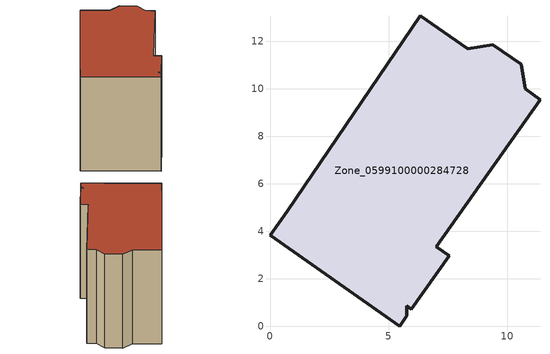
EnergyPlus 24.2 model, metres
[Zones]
Zone_0599100000284728
 floor ground (C_G): 7.54,2.97 5.96,0.71 5.75,0.85 5.77,0.44 5.46,0 0,3.82 0.72,4.84 6.32,13.07 8.33,11.69 9.37,11.86 10.57,11.02 10.75,9.99 11.37,9.54 7.01,3.34 z0
 wall outside (C_F): 0,3.82 5.46,0 5.77,0.44 5.75,0.85 5.96,0.71 7.54,2.97 7.01,3.34 11.37,9.54 10.75,9.99 10.57,11.02 9.37,11.86 8.33,11.69 6.32,13.07 0.72,4.84 0,3.82 z0:8.81
 roof outside (C_R): 5.96,0.71 7.54,2.97 7.01,3.34 11.37,9.54 10.75,9.99 10.57,11.02 9.37,11.86 8.33,11.69 6.32,13.07 0.72,4.84 0,3.82 5.46,0 5.77,0.44 5.75,0.85 z8.81
[BUILDING]
Pand.0599100000284728: North Axis=0; Terrain=City; Loads Convergence Tolerance Value=0.04; Temperature Convergence Tolerance Value=0.4; Solar Distribution=FullExterior; Maximum Number of Warmup Days=25; Minimum Number of Warmup Days=1
[Site:Location]
Rotterdam.The.Hague.AP_ZH_NLD Design_Conditions: Latitude=51.96; Longitude=4.45; Time Zone=1; Elevation=-4.5
[SITE:GROUNDTEMPERATURE:BUILDINGSURFACE]
18, 18, 18, 18, 18, 18, 18, 18, 18, 18, 18, 18
[MATERIAL] Thermal Absorptance=0.9; Solar Absorptance=0.7; Visible Absorptance=0.7
Name | Roughness | Thickness | Conductivity | Density | Specific Heat
G.TC.1946 | MediumSmooth | 0.15 | 1 | 540 | 1210
F.TC.1946 | Rough | 0.3 | 0.857143 | 1920 | 840
R.TC.1946 | MediumRough | 0.2 | 0.909091 | 1500 | 1000
[CONSTRUCTION]
C_G: G.TC.1946
C_F: F.TC.1946
C_R: R.TC.1946
[ZONE]
Zone_0599100000284728: Type=1; Multiplier=1; Ceiling Height=Autocalculate; Volume=Autocalculate; Floor Area=autocalculate; Part of Total Floor Area=Yes
[ZONEINFILTRATION:DESIGNFLOWRATE]
Infil_Zone_0599100000284728: Zone or ZoneList or Space or SpaceList=Zone_0599100000284728; Schedule=AlwaysOn; Design Flow Rate Calculation Method=Flow/Area; Flow Rate per Floor Area=0.003; Constant Term Coefficient=1; Temperature Term Coefficient=0; Velocity Term Coefficient=0; Velocity Squared Term Coefficient=0
[HVACTEMPLATE:ZONE:IDEALLOADSAIRSYSTEM]
Zone_0599100000284728: Maximum Heating Supply Air Temperature=50; Minimum Cooling Supply Air Temperature=13; Maximum Heating Supply Air Humidity Ratio=0.0156; Minimum Cooling Supply Air Humidity Ratio=0.0077; Heating Limit=NoLimit; Cooling Limit=NoLimit; Dehumidification Control Type=ConstantSensibleHeatRatio; Cooling Sensible Heat Ratio=0.7; Dehumidification Setpoint=60; Humidification Control Type=None; Humidification Setpoint=30; Outdoor Air Method=None; Outdoor Air Flow Rate per Person=0.00944; Outdoor Air Flow Rate per Zone Floor Area=0; Outdoor Air Flow Rate per Zone=0; Demand Controlled Ventilation Type=None; Outdoor Air Economizer Type=NoEconomizer; Heat Recovery Type=None; Sensible Heat Recovery Effectiveness=0.7; Latent Heat Recovery Effectiveness=0.65
[ZONECONTROL:THERMOSTAT]
ThermostatControl_Zone_0599100000284728: Zone or ZoneList=Zone_0599100000284728; Control Type Schedule=DualSetpointControlType; Control 1=Thermostat_Zone_0599100000284728; Temperature Difference Between Cutout And Setpoint=0
[THERMOSTATSETPOINT:DUALSETPOINT]
Thermostat_Zone_0599100000284728: Heating Setpoint Temperature Schedule=HeatingSetpoint_Zone_0599100000284728; Cooling Setpoint Temperature Schedule=CoolingSetpoint_Zone_0599100000284728
[SCHEDULE:COMPACT]
HeatingSetpoint_Zone_0599100000284728: Through: 12/31, For: AllDays, Until: 24:00, 21
CoolingSetpoint_Zone_0599100000284728: Through: 12/31, For: AllDays, Until: 24:00, 24
DualSetpointControlType: Through: 12/31, For: AllDays, Until: 24:00, 4
AlwaysOn: Through: 12/31, For: AllDays, Until: 24:00, 1
